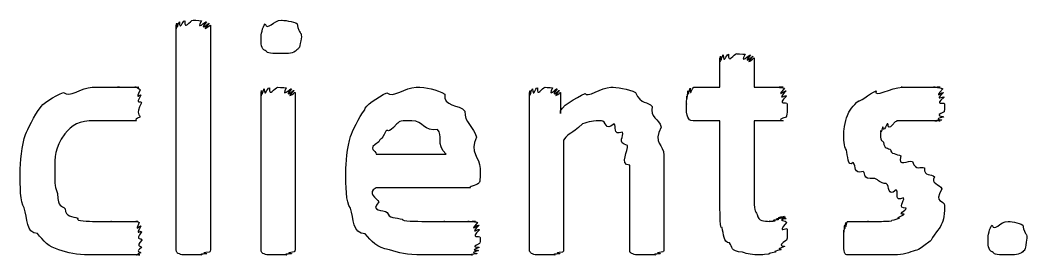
# Model space of a CAD drawing. Header units: millimetres. Extents: x 0 to 216, y 0 to 279.
# Drawn here: x 163.74 to 174.31, y 157.12 to 159.59 of the extents above; entities that cross this region are included whole.
import ezdxf

# ---------------------------------------------------------------- set-up
doc = ezdxf.new("R2010")
doc.units = ezdxf.units.MM
doc.layers.get('0').update_dxf_attribs({"linetype": 'CONTINUOUS'})

msp = doc.modelspace()

# ---------------------------------------------------------------- linework, layer by layer
at = {"color": 0}
for p, q in [((165.376, 157.18), (165.376, 159.54)), ((165.734, 159.54), (165.734, 157.18)), ((166.69, 159.419), (166.69, 159.419)), ((171.086, 158.889), (171.086, 159.198)), ((171.444, 159.198), (171.444, 158.889)), ((166.266, 157.18), (166.266, 158.834)), ((166.624, 158.834), (166.624, 157.18)), ((169.085, 157.18), (169.085, 158.834)), ((169.411, 158.834), (169.411, 158.613)), ((170.811, 158.889), (171.086, 158.889)), ((171.444, 158.889), (171.748, 158.889)), ((171.086, 158.537), (170.805, 158.537)), ((171.086, 157.643), (171.086, 158.537)), ((171.748, 158.537), (171.444, 158.537)), ((171.444, 158.537), (171.444, 157.765)), ((169.444, 158.332), (169.444, 157.18)), ((167.476, 158.184), (168.209, 158.184)), ((170.496, 158.173), (170.496, 157.18)), ((170.138, 157.18), (170.138, 158.068)), ((168.567, 158.035), (168.567, 157.974)), ((168.462, 157.831), (167.476, 157.831)), ((173.444, 157.643), (173.444, 157.643)), ((171.792, 157.395), (171.792, 157.395)), ((165.015, 157.28), (165.015, 157.28)), ((174.309, 157.302), (174.309, 157.302))]:
    msp.add_line(p, q, dxfattribs=at)
for points in [[(165.376, 159.54), (165.376, 159.447), (165.377, 159.553), (165.381, 159.562)], [(165.381, 159.562), (165.387, 159.463), (165.398, 159.574), (165.409, 159.578)], [(165.409, 159.578), (165.412, 159.474), (165.442, 159.589), (165.464, 159.589)], [(165.464, 159.589), (165.46, 159.476), (165.519, 159.595), (165.552, 159.595)], [(165.552, 159.595), (165.53, 159.595), (165.618, 159.592), (165.64, 159.589)], [(165.64, 159.589), (165.577, 159.474), (165.684, 159.585), (165.695, 159.578)], [(165.695, 159.578), (165.603, 159.463), (165.719, 159.568), (165.723, 159.562)], [(165.723, 159.562), (165.614, 159.447), (165.734, 159.547), (165.734, 159.54)], [(166.266, 159.419), (166.266, 159.425), (166.28, 159.53), (166.31, 159.556)], [(166.31, 159.556), (166.328, 159.476), (166.4, 159.595), (166.481, 159.595)], [(166.481, 159.595), (166.489, 159.595), (166.616, 159.581), (166.646, 159.556)], [(166.646, 159.556), (166.666, 159.429), (166.69, 159.487), (166.69, 159.419)], [(166.31, 159.275), (166.266, 159.289), (166.266, 159.348), (166.266, 159.419)], [(166.69, 159.419), (166.666, 159.293), (166.674, 159.305), (166.641, 159.281)], [(166.475, 159.242), (166.324, 159.242), (166.339, 159.253), (166.31, 159.275)], [(166.641, 159.281), (166.604, 159.242), (166.555, 159.242), (166.475, 159.242)], [(171.092, 159.214), (171.097, 159.112), (171.108, 159.227), (171.119, 159.231)], [(171.119, 159.231), (171.122, 159.121), (171.152, 159.236), (171.174, 159.236)], [(171.174, 159.236), (171.17, 159.124), (171.23, 159.242), (171.263, 159.242)], [(171.263, 159.242), (171.24, 159.242), (171.329, 159.239), (171.351, 159.236)], [(171.351, 159.236), (171.287, 159.121), (171.395, 159.234), (171.406, 159.231)], [(171.406, 159.231), (171.313, 159.112), (171.429, 159.221), (171.433, 159.214)], [(171.086, 159.198), (171.086, 159.099), (171.088, 159.206), (171.092, 159.214)], [(171.433, 159.214), (171.325, 159.099), (171.444, 159.201), (171.444, 159.198)], [(163.951, 158.674), (163.948, 158.702), (164.101, 158.801), (164.193, 158.834)], [(164.193, 158.834), (164.25, 158.771), (164.384, 158.889), (164.491, 158.889)], [(164.491, 158.889), (164.525, 158.889), (164.592, 158.889), (164.64, 158.889)], [(164.64, 158.889), (164.624, 158.889), (164.736, 158.889), (164.778, 158.889)], [(164.778, 158.889), (164.706, 158.889), (164.855, 158.889), (164.888, 158.889)], [(164.888, 158.889), (164.889, 158.889), (164.943, 158.889), (164.954, 158.889)], [(164.954, 158.889), (164.915, 158.889), (164.977, 158.889), (164.981, 158.889)], [(164.981, 158.889), (164.926, 158.889), (164.994, 158.879), (164.998, 158.861)], [(164.998, 158.861), (164.933, 158.738), (165.004, 158.829), (165.004, 158.806)], [(166.266, 158.834), (166.266, 158.742), (166.267, 158.848), (166.271, 158.856)], [(166.271, 158.856), (166.277, 158.757), (166.288, 158.869), (166.299, 158.873)], [(166.299, 158.873), (166.302, 158.768), (166.332, 158.884), (166.354, 158.884)], [(166.354, 158.884), (166.35, 158.771), (166.409, 158.889), (166.442, 158.889)], [(166.442, 158.889), (166.42, 158.889), (166.508, 158.887), (166.531, 158.884)], [(166.531, 158.884), (166.467, 158.768), (166.575, 158.879), (166.586, 158.873)], [(166.586, 158.873), (166.493, 158.757), (166.609, 158.863), (166.613, 158.856)], [(166.613, 158.856), (166.504, 158.742), (166.624, 158.841), (166.624, 158.834)], [(167.355, 158.652), (167.35, 158.691), (167.494, 158.787), (167.586, 158.829)], [(167.586, 158.829), (167.652, 158.771), (167.78, 158.889), (167.895, 158.889)], [(167.895, 158.889), (168.001, 158.889), (168.112, 158.864), (168.198, 158.817)], [(168.198, 158.817), (168.17, 158.68), (168.352, 158.713), (168.407, 158.636)], [(169.085, 158.834), (169.085, 158.742), (169.087, 158.848), (169.091, 158.856)], [(169.091, 158.856), (169.092, 158.757), (169.103, 158.869), (169.118, 158.873)], [(169.118, 158.873), (169.121, 158.768), (169.149, 158.884), (169.168, 158.884)], [(169.168, 158.884), (169.163, 158.771), (169.218, 158.889), (169.251, 158.889)], [(169.251, 158.889), (169.224, 158.889), (169.306, 158.887), (169.328, 158.884)], [(169.328, 158.884), (169.268, 158.768), (169.366, 158.879), (169.377, 158.873)], [(169.377, 158.873), (169.291, 158.757), (169.395, 158.863), (169.4, 158.856)], [(169.4, 158.856), (169.302, 158.742), (169.411, 158.841), (169.411, 158.834)], [(169.411, 158.613), (169.39, 158.683), (169.584, 158.779), (169.67, 158.823)], [(169.67, 158.823), (169.68, 158.771), (169.847, 158.889), (169.94, 158.889)], [(169.94, 158.889), (169.992, 158.889), (170.128, 158.87), (170.199, 158.834)], [(170.199, 158.834), (170.254, 158.698), (170.331, 158.747), (170.375, 158.685)], [(170.739, 158.796), (170.74, 158.731), (170.746, 158.835), (170.75, 158.851)], [(170.75, 158.851), (170.751, 158.76), (170.764, 158.874), (170.772, 158.878)], [(170.772, 158.878), (170.769, 158.771), (170.796, 158.889), (170.811, 158.889)], [(171.748, 158.889), (171.651, 158.889), (171.76, 158.885), (171.764, 158.878)], [(171.764, 158.878), (171.662, 158.76), (171.777, 158.864), (171.781, 158.851)], [(171.781, 158.851), (171.67, 158.731), (171.786, 158.817), (171.786, 158.796)], [(172.54, 158.746), (172.54, 158.72), (172.653, 158.824), (172.727, 158.851)], [(172.727, 158.851), (172.69, 158.771), (172.894, 158.889), (172.998, 158.889)], [(172.998, 158.889), (172.955, 158.889), (173.086, 158.889), (173.13, 158.889)], [(173.13, 158.889), (173.16, 158.889), (173.214, 158.889), (173.251, 158.889)], [(173.251, 158.889), (173.235, 158.889), (173.319, 158.889), (173.345, 158.889)], [(173.345, 158.889), (173.286, 158.889), (173.389, 158.889), (173.4, 158.889)], [(173.4, 158.889), (173.312, 158.889), (173.423, 158.884), (173.427, 158.873)], [(173.427, 158.873), (173.319, 158.749), (173.433, 158.848), (173.433, 158.834)], [(173.433, 158.834), (173.323, 158.724), (173.439, 158.806), (173.439, 158.785)], [(165.004, 158.806), (164.937, 158.694), (165.009, 158.757), (165.009, 158.724)], [(165.009, 158.724), (164.937, 158.592), (165.004, 158.604), (164.992, 158.575)], [(170.734, 158.713), (170.734, 158.687), (170.735, 158.773), (170.739, 158.796)], [(170.75, 158.575), (170.734, 158.592), (170.734, 158.649), (170.734, 158.713)], [(171.786, 158.796), (171.673, 158.687), (171.792, 158.746), (171.792, 158.713)], [(171.792, 158.713), (171.792, 158.592), (171.788, 158.604), (171.781, 158.575)], [(172.424, 158.592), (172.437, 158.631), (172.488, 158.702), (172.54, 158.746)], [(173.439, 158.785), (173.325, 158.683), (173.444, 158.742), (173.444, 158.713)], [(173.444, 158.713), (173.444, 158.625), (173.441, 158.655), (173.439, 158.63)], [(163.791, 158.393), (163.813, 158.437), (163.885, 158.6), (163.951, 158.674)], [(167.206, 158.371), (167.225, 158.418), (167.291, 158.575), (167.355, 158.652)], [(168.407, 158.636), (168.398, 158.525), (168.503, 158.467), (168.529, 158.365)], [(170.375, 158.685), (170.342, 158.576), (170.45, 158.554), (170.469, 158.47)], [(173.439, 158.63), (173.323, 158.576), (173.436, 158.589), (173.433, 158.575)], [(164.519, 158.537), (164.356, 158.537), (164.277, 158.49), (164.204, 158.399)], [(164.689, 158.537), (164.558, 158.537), (164.585, 158.537), (164.519, 158.537)], [(164.811, 158.537), (164.772, 158.537), (164.736, 158.537), (164.689, 158.537)], [(164.899, 158.537), (164.841, 158.537), (164.846, 158.537), (164.811, 158.537)], [(164.954, 158.537), (164.885, 158.537), (164.921, 158.537), (164.899, 158.537)], [(164.992, 158.575), (164.915, 158.537), (164.968, 158.537), (164.954, 158.537)], [(167.691, 158.503), (167.586, 158.378), (167.608, 158.459), (167.575, 158.426)], [(167.851, 158.537), (167.677, 158.537), (167.738, 158.525), (167.691, 158.503)], [(168.121, 158.443), (167.974, 158.418), (167.972, 158.537), (167.851, 158.537)], [(169.642, 158.503), (169.511, 158.378), (169.513, 158.428), (169.444, 158.332)], [(169.841, 158.537), (169.758, 158.537), (169.708, 158.525), (169.642, 158.503)], [(169.973, 158.503), (169.875, 158.418), (169.891, 158.537), (169.841, 158.537)], [(170.061, 158.415), (169.948, 158.378), (170.009, 158.484), (169.973, 158.503)], [(170.805, 158.537), (170.758, 158.537), (170.764, 158.549), (170.75, 158.575)], [(171.781, 158.575), (171.66, 158.537), (171.762, 158.537), (171.748, 158.537)], [(172.386, 158.41), (172.386, 158.4), (172.398, 158.537), (172.424, 158.592)], [(172.843, 158.503), (172.785, 158.389), (172.805, 158.484), (172.794, 158.47)], [(172.926, 158.525), (172.829, 158.407), (172.865, 158.514), (172.843, 158.503)], [(173.047, 158.537), (172.9, 158.537), (172.962, 158.532), (172.926, 158.525)], [(173.185, 158.537), (173.113, 158.537), (173.098, 158.537), (173.047, 158.537)], [(173.29, 158.537), (173.193, 158.537), (173.225, 158.537), (173.185, 158.537)], [(173.361, 158.537), (173.252, 158.537), (173.319, 158.537), (173.29, 158.537)], [(173.4, 158.537), (173.29, 158.537), (173.379, 158.537), (173.361, 158.537)], [(173.416, 158.542), (173.303, 158.537), (173.407, 158.537), (173.4, 158.537)], [(173.433, 158.575), (173.314, 158.548), (173.423, 158.549), (173.416, 158.542)], [(163.736, 157.985), (163.736, 158.096), (163.754, 158.283), (163.791, 158.393)], [(164.204, 158.399), (164.095, 158.235), (164.1, 158.174), (164.1, 158.002)], [(167.575, 158.426), (167.523, 158.316), (167.521, 158.36), (167.503, 158.316)], [(168.209, 158.184), (168.096, 158.294), (168.183, 158.379), (168.121, 158.443)], [(170.116, 158.277), (169.996, 158.301), (170.086, 158.378), (170.061, 158.415)], [(170.469, 158.47), (170.378, 158.294), (170.496, 158.29), (170.496, 158.173)], [(172.413, 158.228), (172.386, 158.264), (172.386, 158.339), (172.386, 158.41)], [(172.794, 158.47), (172.763, 158.363), (172.777, 158.446), (172.777, 158.432)], [(172.777, 158.432), (172.763, 158.301), (172.785, 158.344), (172.805, 158.31)], [(167.156, 158.002), (167.156, 158.08), (167.173, 158.261), (167.206, 158.371)], [(167.503, 158.316), (167.368, 158.23), (167.476, 158.23), (167.476, 158.184)], [(168.529, 158.365), (168.449, 158.201), (168.567, 158.152), (168.567, 158.035)], [(172.805, 158.31), (172.805, 158.239), (172.852, 158.253), (172.882, 158.228)], [(170.138, 158.068), (170.022, 158.076), (170.13, 158.225), (170.116, 158.277)], [(172.485, 158.096), (172.422, 158.043), (172.431, 158.175), (172.413, 158.228)], [(172.882, 158.228), (172.867, 158.19), (172.949, 158.185), (172.986, 158.167)], [(172.589, 158.002), (172.485, 157.97), (172.518, 158.058), (172.485, 158.096)], [(172.986, 158.167), (172.944, 158.036), (173.066, 158.128), (173.108, 158.107)], [(173.108, 158.107), (173.147, 157.996), (173.193, 158.065), (173.235, 158.04)], [(163.78, 157.621), (163.736, 157.679), (163.736, 157.849), (163.736, 157.985)], [(164.1, 158.002), (164.095, 157.856), (164.108, 157.836), (164.127, 157.77)], [(167.206, 157.616), (167.156, 157.679), (167.156, 157.854), (167.156, 158.002)], [(168.567, 157.974), (168.567, 157.875), (168.556, 157.886), (168.534, 157.864)], [(172.711, 157.93), (172.562, 157.919), (172.63, 157.976), (172.589, 158.002)], [(173.235, 158.04), (173.226, 157.944), (173.309, 157.982), (173.339, 157.947)], [(168.534, 157.864), (168.404, 157.831), (168.487, 157.831), (168.462, 157.831)], [(172.832, 157.875), (172.763, 157.878), (172.755, 157.911), (172.711, 157.93)], [(172.937, 157.809), (172.84, 157.723), (172.872, 157.856), (172.832, 157.875)], [(173.339, 157.947), (173.29, 157.875), (173.397, 157.871), (173.416, 157.82)], [(164.127, 157.77), (164.133, 157.611), (164.173, 157.655), (164.21, 157.611)], [(167.476, 157.831), (167.368, 157.776), (167.484, 157.726), (167.503, 157.682)], [(171.444, 157.765), (171.442, 157.573), (171.456, 157.596), (171.478, 157.55)], [(173.014, 157.726), (172.904, 157.676), (172.97, 157.787), (172.937, 157.809)], [(173.416, 157.82), (173.325, 157.657), (173.444, 157.712), (173.444, 157.643)], [(167.503, 157.682), (167.405, 157.573), (167.55, 157.605), (167.592, 157.572)], [(173.042, 157.616), (172.94, 157.613), (173.032, 157.696), (173.014, 157.726)], [(163.917, 157.351), (163.798, 157.348), (163.813, 157.514), (163.78, 157.621)], [(164.21, 157.611), (164.206, 157.522), (164.29, 157.533), (164.342, 157.511)], [(167.36, 157.346), (167.225, 157.346), (167.241, 157.508), (167.206, 157.616)], [(167.592, 157.572), (167.604, 157.511), (167.685, 157.518), (167.751, 157.5)], [(171.108, 157.412), (171.086, 157.382), (171.086, 157.555), (171.086, 157.643)], [(171.478, 157.55), (171.49, 157.478), (171.546, 157.478), (171.61, 157.478)], [(172.97, 157.511), (172.915, 157.511), (173.009, 157.536), (173.02, 157.555)], [(173.02, 157.555), (172.94, 157.547), (173.042, 157.594), (173.042, 157.616)], [(173.444, 157.643), (173.444, 157.503), (173.429, 157.484), (173.4, 157.418)], [(164.342, 157.511), (164.312, 157.478), (164.458, 157.478), (164.524, 157.478)], [(164.524, 157.478), (164.563, 157.478), (164.647, 157.478), (164.695, 157.478)], [(164.695, 157.478), (164.658, 157.478), (164.784, 157.478), (164.822, 157.478)], [(164.822, 157.478), (164.849, 157.478), (164.888, 157.478), (164.91, 157.478)], [(164.91, 157.478), (164.896, 157.478), (164.955, 157.478), (164.971, 157.478)], [(164.971, 157.478), (164.918, 157.478), (164.983, 157.474), (164.987, 157.467)], [(164.987, 157.467), (164.929, 157.346), (164.999, 157.446), (165.004, 157.428)], [(167.751, 157.5), (167.736, 157.478), (167.898, 157.478), (167.994, 157.478)], [(167.994, 157.478), (168.027, 157.478), (168.138, 157.478), (168.198, 157.478)], [(168.198, 157.478), (168.144, 157.478), (168.305, 157.478), (168.347, 157.478)], [(168.347, 157.478), (168.347, 157.478), (168.425, 157.478), (168.451, 157.478)], [(168.451, 157.478), (168.402, 157.478), (168.503, 157.478), (168.518, 157.478)], [(168.518, 157.478), (168.427, 157.478), (168.535, 157.474), (168.54, 157.467)], [(168.54, 157.467), (168.438, 157.348), (168.552, 157.453), (168.556, 157.439)], [(168.556, 157.439), (168.446, 157.324), (168.562, 157.412), (168.562, 157.39)], [(171.61, 157.478), (171.574, 157.478), (171.65, 157.479), (171.665, 157.484)], [(171.665, 157.484), (171.605, 157.489), (171.693, 157.496), (171.704, 157.5)], [(171.704, 157.5), (171.629, 157.5), (171.728, 157.512), (171.737, 157.517)], [(171.737, 157.517), (171.649, 157.511), (171.756, 157.528), (171.764, 157.528)], [(171.764, 157.528), (171.66, 157.511), (171.771, 157.525), (171.775, 157.522)], [(171.775, 157.522), (171.666, 157.507), (171.781, 157.517), (171.781, 157.506)], [(171.781, 157.506), (171.67, 157.489), (171.786, 157.485), (171.786, 157.467)], [(171.786, 157.467), (171.673, 157.335), (171.792, 157.424), (171.792, 157.395)], [(172.386, 157.384), (172.388, 157.319), (172.393, 157.424), (172.397, 157.439)], [(172.397, 157.439), (172.397, 157.348), (172.404, 157.463), (172.408, 157.467)], [(172.408, 157.467), (172.404, 157.36), (172.416, 157.478), (172.424, 157.478)], [(172.424, 157.478), (172.422, 157.478), (172.449, 157.478), (172.468, 157.478)], [(172.468, 157.478), (172.463, 157.478), (172.514, 157.478), (172.54, 157.478)], [(172.54, 157.478), (172.518, 157.478), (172.604, 157.478), (172.645, 157.478)], [(172.645, 157.478), (172.598, 157.478), (172.73, 157.478), (172.782, 157.478)], [(172.782, 157.478), (172.807, 157.478), (172.857, 157.479), (172.887, 157.484)], [(172.887, 157.484), (172.871, 157.489), (172.948, 157.5), (172.97, 157.511)], [(173.901, 157.302), (173.901, 157.313), (173.915, 157.418), (173.946, 157.439)], [(173.946, 157.439), (173.959, 157.36), (174.03, 157.478), (174.111, 157.478)], [(174.111, 157.478), (174.114, 157.478), (174.235, 157.464), (174.265, 157.439)], [(174.265, 157.439), (174.29, 157.313), (174.309, 157.371), (174.309, 157.302)], [(164.144, 157.18), (164.036, 157.202), (163.98, 157.277), (163.917, 157.351)], [(165.004, 157.428), (164.937, 157.313), (165.009, 157.393), (165.009, 157.368)], [(165.009, 157.368), (164.94, 157.26), (165.015, 157.313), (165.015, 157.28)], [(167.614, 157.18), (167.478, 157.198), (167.429, 157.272), (167.36, 157.346)], [(168.562, 157.39), (168.449, 157.28), (168.567, 157.34), (168.567, 157.307)], [(171.185, 157.252), (171.119, 157.254), (171.126, 157.348), (171.108, 157.412)], [(171.792, 157.395), (171.792, 157.258), (171.789, 157.309), (171.786, 157.28)], [(172.386, 157.302), (172.386, 157.275), (172.386, 157.362), (172.386, 157.384)], [(173.4, 157.418), (173.27, 157.258), (173.334, 157.302), (173.279, 157.258)], [(165.015, 157.28), (164.94, 157.198), (165.012, 157.225), (165.009, 157.202)], [(168.562, 157.246), (168.446, 157.191), (168.559, 157.216), (168.556, 157.202)], [(168.567, 157.307), (168.567, 157.225), (168.564, 157.264), (168.562, 157.246)], [(171.323, 157.153), (171.188, 157.165), (171.221, 157.208), (171.185, 157.252)], [(171.786, 157.28), (171.666, 157.198), (171.775, 157.227), (171.764, 157.214)], [(172.391, 157.17), (172.386, 157.187), (172.386, 157.246), (172.386, 157.302)], [(173.279, 157.258), (173.164, 157.17), (173.164, 157.18), (173.091, 157.158)], [(173.946, 157.158), (173.901, 157.172), (173.901, 157.231), (173.901, 157.302)], [(174.309, 157.302), (174.29, 157.172), (174.294, 157.183), (174.265, 157.158)], [(164.458, 157.125), (164.334, 157.125), (164.235, 157.143), (164.144, 157.18)], [(164.618, 157.125), (164.507, 157.125), (164.513, 157.125), (164.458, 157.125)], [(164.767, 157.125), (164.614, 157.125), (164.673, 157.125), (164.618, 157.125)], [(164.888, 157.125), (164.823, 157.125), (164.814, 157.125), (164.767, 157.125)], [(164.965, 157.125), (164.893, 157.125), (164.924, 157.125), (164.888, 157.125)], [(164.992, 157.125), (164.922, 157.125), (164.979, 157.125), (164.965, 157.125)], [(165.004, 157.147), (164.933, 157.125), (164.999, 157.125), (164.992, 157.125)], [(165.009, 157.202), (164.937, 157.154), (165.006, 157.161), (165.004, 157.147)], [(165.381, 157.153), (165.376, 157.15), (165.376, 157.17), (165.376, 157.18)], [(165.409, 157.136), (165.387, 157.139), (165.388, 157.149), (165.381, 157.153)], [(165.464, 157.125), (165.412, 157.128), (165.422, 157.132), (165.409, 157.136)], [(165.552, 157.125), (165.46, 157.125), (165.489, 157.125), (165.464, 157.125)], [(165.64, 157.125), (165.53, 157.125), (165.588, 157.125), (165.552, 157.125)], [(165.695, 157.136), (165.577, 157.128), (165.665, 157.128), (165.64, 157.125)], [(165.723, 157.153), (165.603, 157.139), (165.709, 157.143), (165.695, 157.136)], [(165.734, 157.18), (165.731, 157.15), (165.73, 157.16), (165.723, 157.153)], [(166.271, 157.158), (166.266, 157.154), (166.266, 157.172), (166.266, 157.18)], [(166.299, 157.136), (166.277, 157.139), (166.278, 157.15), (166.271, 157.158)], [(166.354, 157.125), (166.302, 157.128), (166.313, 157.132), (166.299, 157.136)], [(166.442, 157.125), (166.35, 157.125), (166.379, 157.125), (166.354, 157.125)], [(166.531, 157.125), (166.42, 157.125), (166.478, 157.125), (166.442, 157.125)], [(166.586, 157.136), (166.467, 157.128), (166.555, 157.128), (166.531, 157.125)], [(166.613, 157.158), (166.493, 157.139), (166.599, 157.143), (166.586, 157.136)], [(166.624, 157.18), (166.622, 157.154), (166.62, 157.165), (166.613, 157.158)], [(167.961, 157.125), (167.796, 157.125), (167.713, 157.143), (167.614, 157.18)], [(168.176, 157.125), (168.005, 157.125), (168.038, 157.125), (167.961, 157.125)], [(168.352, 157.125), (168.254, 157.125), (168.242, 157.125), (168.176, 157.125)], [(168.479, 157.125), (168.358, 157.125), (168.403, 157.125), (168.352, 157.125)], [(168.534, 157.136), (168.424, 157.125), (168.512, 157.125), (168.479, 157.125)], [(168.551, 157.17), (168.435, 157.143), (168.541, 157.147), (168.534, 157.136)], [(168.556, 157.202), (168.442, 157.165), (168.553, 157.18), (168.551, 157.17)], [(169.091, 157.158), (169.085, 157.154), (169.085, 157.172), (169.085, 157.18)], [(169.118, 157.136), (169.096, 157.139), (169.098, 157.15), (169.091, 157.158)], [(169.174, 157.125), (169.121, 157.128), (169.132, 157.132), (169.118, 157.136)], [(169.262, 157.125), (169.169, 157.125), (169.198, 157.125), (169.174, 157.125)], [(169.35, 157.125), (169.239, 157.125), (169.297, 157.125), (169.262, 157.125)], [(169.405, 157.136), (169.286, 157.128), (169.375, 157.128), (169.35, 157.125)], [(169.432, 157.153), (169.313, 157.139), (169.419, 157.143), (169.405, 157.136)], [(169.444, 157.18), (169.441, 157.15), (169.44, 157.16), (169.432, 157.153)], [(170.144, 157.153), (170.139, 157.15), (170.138, 157.17), (170.138, 157.18)], [(170.171, 157.136), (170.15, 157.139), (170.15, 157.149), (170.144, 157.153)], [(170.226, 157.125), (170.177, 157.128), (170.185, 157.132), (170.171, 157.136)], [(170.32, 157.125), (170.223, 157.125), (170.251, 157.125), (170.226, 157.125)], [(170.403, 157.125), (170.294, 157.125), (170.353, 157.125), (170.32, 157.125)], [(170.458, 157.136), (170.342, 157.128), (170.428, 157.128), (170.403, 157.125)], [(170.486, 157.158), (170.367, 157.139), (170.472, 157.143), (170.458, 157.136)], [(170.496, 157.18), (170.496, 157.154), (170.492, 157.165), (170.486, 157.158)], [(171.516, 157.125), (171.417, 157.125), (171.378, 157.134), (171.323, 157.153)], [(171.593, 157.131), (171.516, 157.125), (171.541, 157.125), (171.516, 157.125)], [(171.665, 157.153), (171.567, 157.136), (171.618, 157.138), (171.593, 157.131)], [(171.726, 157.18), (171.611, 157.15), (171.687, 157.16), (171.665, 157.153)], [(171.764, 157.214), (171.649, 157.172), (171.744, 157.191), (171.726, 157.18)], [(172.419, 157.125), (172.397, 157.125), (172.398, 157.139), (172.391, 157.17)], [(172.479, 157.125), (172.422, 157.125), (172.432, 157.125), (172.419, 157.125)], [(172.573, 157.125), (172.474, 157.125), (172.504, 157.125), (172.479, 157.125)], [(172.706, 157.125), (172.551, 157.125), (172.613, 157.125), (172.573, 157.125)], [(172.86, 157.125), (172.763, 157.125), (172.752, 157.125), (172.706, 157.125)], [(173.091, 157.158), (173.021, 157.125), (172.944, 157.125), (172.86, 157.125)], [(174.1, 157.125), (173.959, 157.125), (173.974, 157.136), (173.946, 157.158)], [(174.265, 157.158), (174.232, 157.125), (174.18, 157.125), (174.1, 157.125)]]:
    msp.add_open_spline(points, degree=3, dxfattribs=at)

doc.saveas('drawing.dxf')
